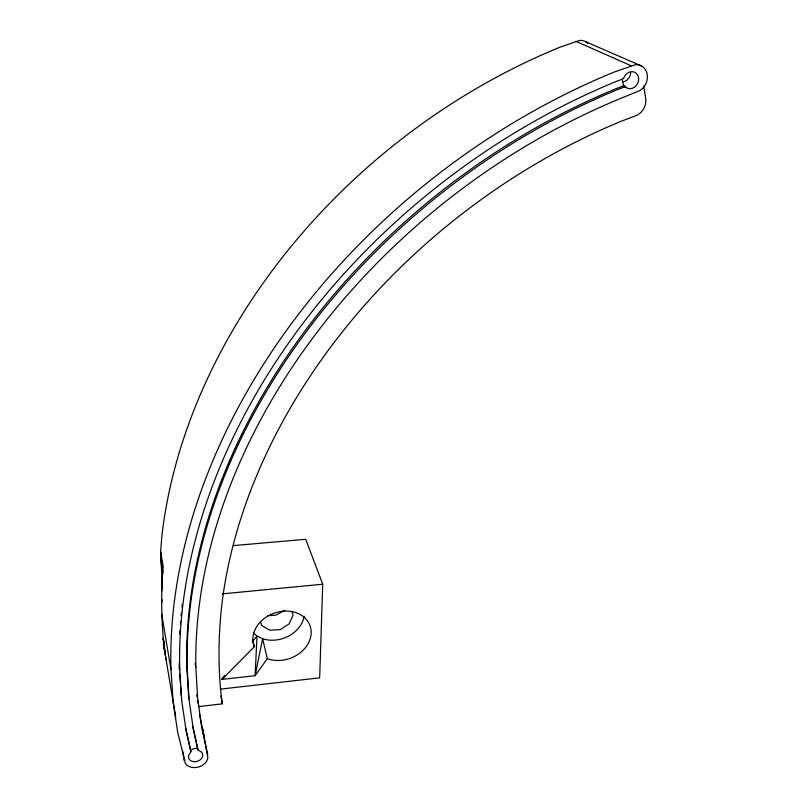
<?xml version="1.0" encoding="UTF-8"?>
<svg xmlns="http://www.w3.org/2000/svg" width="808" height="808" viewBox="0 0 808 808"><rect width="100%" height="100%" fill="white"/><g stroke="black" fill="none" stroke-linecap="round" stroke-linejoin="round"><path stroke-width="1.21" d="M162.095 578.589L162.085 580.811L160.61 551.945L161.883 535.876A538.481 416.443 -38.7 0 1 559.823 47.238L579.69 40.4A13.282 11.474 -63.7 0 1 587.941 43.501M166.064 659.742C161.448 632.735 161.398 605.242 162.014 577.932M161.883 590.729L162.004 580.689M233.391 545.602L305.727 539.3L322.715 584.224L319.665 677.841L220.301 689.153M163.974 641.633L163.862 644.895L163.287 637.966L163.479 643.925L175.669 716.949M161.933 582.74L163.236 566.58L160.61 551.945L162.711 573.104L160.802 558.318L161.166 562.025M161.802 602.162L162.024 599.748M224.028 676.245L221.998 679.397L254.328 646.703A29.775 23.967 -19.8 0 1 280.942 611.464A29.775 23.967 -19.8 0 1 310.302 638.431A29.775 23.967 -19.8 0 1 267.317 658.641L255.106 675.69L221.998 679.397L223.159 677.185M185.658 728.058L190.93 751.733L190.011 753.167A7.272 5.555 -16 0 0 191.395 761.055A7.272 5.555 -16 0 0 201.546 758.51A7.272 5.555 -16 0 0 199.424 750.814L197.99 749.965L193.233 728.765L188.638 696.708L186.759 665.741A566.267 422.119 -38.1 0 1 615.908 88.728L623.14 86.002L627.978 88.516A8.848 7.484 -61 0 0 637.704 83.315A8.848 7.484 -61 0 0 635.593 72.74A8.848 7.484 -61 0 0 625.311 75.124L623.251 78.79L615.726 81.628A574.811 428.22 -38.1 0 0 179.709 668.761L181.709 700.172M221.998 679.397L225.109 675.538M252.328 641.825L256.995 636.048L262.61 638.714L267.317 658.641M284.83 610.313L275.861 615.161L267.862 615.716M207.717 754.712L201.596 726.917L197.576 697.536L195.839 666.994A559.237 416.14 -38.1 0 1 619.786 98.768L640.279 90.415A14.615 12.362 -61.1 0 0 647.158 74.043A14.615 12.362 -61.1 0 0 635.28 64.731L613.525 72.296A583.225 434.755 -38.1 0 0 170.983 669.711L173.134 701.596L177.659 732.22L185.416 763.388A11.999 9.151 -16 0 0 198.132 767.145A11.999 9.151 -16 0 0 207.858 757.742L202.757 729.149L203.525 734.947M626.735 87.557L624.857 86.83L617.605 89.567A567.62 422.635 -38.1 0 0 187.163 667.943L189.042 698.95M198.415 706.636L222.23 703.859C217.524 668.176 218.16 631.906 222.917 596.233A531.169 396.142 -38.1 0 1 620.281 121.614L635.694 115.766A14.393 12.171 -59.5 0 0 645.622 98.081L643.643 85.991M222.21 593.87L322.715 584.224M585.558 41.642L641.653 66.054M575.801 41.279L631.038 65.711M623.14 86.002L624.857 86.83M253.369 632.977L256.995 636.048L255.106 675.69L262.61 638.714A29.068 23.624 -19.6 0 0 304.151 616.191M260.489 621.897L261.63 625.483L269.791 630.22L280.285 629.594L289.163 623.867L293.092 615.181L292.001 611.595M252.429 639.471L254.328 646.703M190.93 751.733L186.062 730.361L181.325 697.91M192.829 726.473L197.99 749.965M204.182 736.603L199.485 714.232M220.897 695.991L222.21 702.041M221.705 701.435L222.23 703.859M195.122 663.358L195.839 666.994M186.759 665.741L187.163 667.943M179.245 662.863A573.438 427.695 -38.1 0 0 179.315 666.55L179.709 668.761M163.479 643.925L164.963 652.349L163.287 637.966M161.731 614.322L170.983 669.711M182.648 750.945L184.244 760.611M196.798 694.83L197.122 697.193M197.607 700.728L197.93 703.091M161.398 564.499L161.994 570.68M179.315 666.55L179.558 670.317M179.8 674.074L180.356 682.861M180.598 686.628L181.164 695.405M625.008 86.729A11.767 9.948 -61.1 0 1 622.362 79.002M179.76 634.088A573.438 427.695 -38.1 0 1 179.962 630.422M180.376 624.281A573.438 427.695 -38.1 0 1 180.558 621.807M181.093 615.625A573.438 427.695 -38.1 0 1 181.335 613.141M181.992 606.909A573.438 427.695 -38.1 0 1 182.275 604.414M191.708 749.541A9.656 7.373 -16 0 1 196.576 748.329M630.715 72.892A8.676 7.373 -61.6 0 1 622.635 81.921"/></g></svg>
